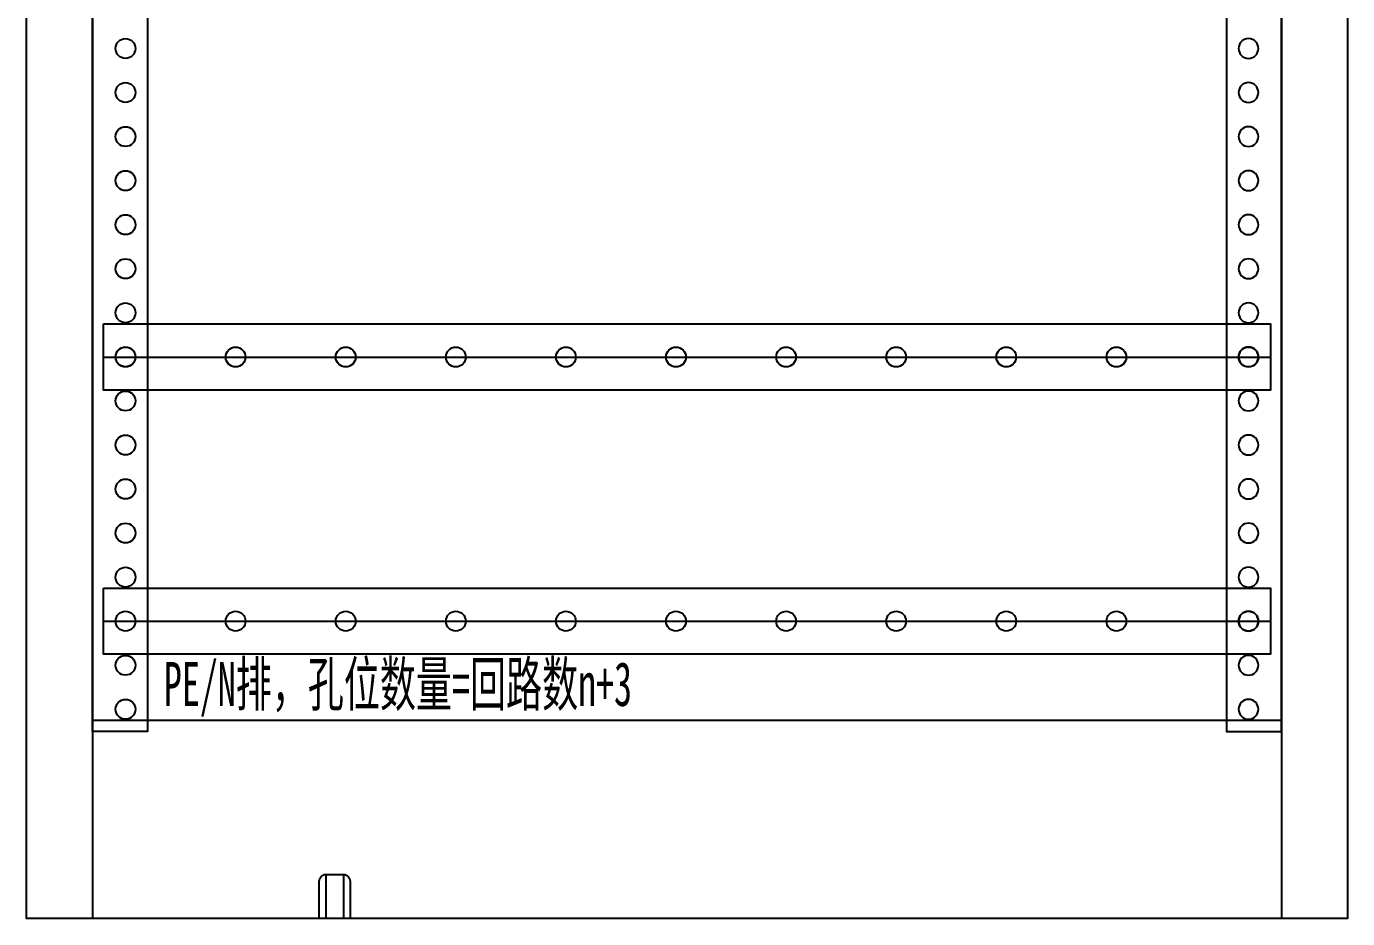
# Model space of a CAD drawing. Extents: x 1429669 to 1430269, y 398165 to 399765.
# Drawn here: x 1429669 to 1430269, y 398165 to 398570 of the extents above; entities that cross this region are included whole.
import ezdxf
from ezdxf.enums import TextEntityAlignment as Align

# ---------------------------------------------------------------- set-up
doc = ezdxf.new("R2010")
doc.units = 0
doc.header["$MEASUREMENT"] = 0
doc.linetypes.add('LYJS-XX', pattern=[0.35, 0.25, -0.1])
doc.layers.add('LY-JS-BJ', color=7, linetype='Continuous')
doc.layers.add('布置图', color=20, linetype='Continuous')
doc.styles.add('宋体', font='', dxfattribs={"width": 0.8, "height": 3.5})
doc.styles.get('宋体').set_extended_font_data('SimSun')

# ---------------------------------------------------------------- blocks, each defined once
blk = doc.blocks.new('*U17')
at = {"layer": 'LY-JS-BJ', "color": 6}
blk.add_circle((0, 0), 4.5, dxfattribs=at)
blk = doc.blocks.new('*U18')
at = {"layer": 'LY-JS-BJ', "color": 0, "linetype": 'ByBlock', "lineweight": -2, "transparency": 16777216}
for p in [(0, -1080), (0, -1100), (0, -1120), (0, -1140), (0, -1160), (0, -1180), (0, -1200), (0, -1220), (0, -1240), (0, -1260), (0, -1280), (0, -1300), (0, -1320), (0, -1340), (0, -1360), (0, -1380)]:
    blk.add_blockref('*U17', p, dxfattribs=at)
blk = doc.blocks.new('*U19')
at = {"layer": 'LY-JS-BJ', "color": 0}
blk.add_circle((0, 0), 4.5, dxfattribs=at)
blk = doc.blocks.new('*U20')
at = {"layer": 'LY-JS-BJ', "color": 0, "linetype": 'ByBlock', "lineweight": -2, "transparency": 16777216}
for p in [(0, 0), (50, 0), (100, 0), (150, 0), (200, 0), (250, 0), (300, 0), (350, 0), (400, 0)]:
    blk.add_blockref('*U19', p, dxfattribs=at)
blk = doc.blocks.new('A$C7A207737')
at = {"layer": 'LY-JS-BJ', "color": 4, "linetype": 'LYJS-XX'}
for p, q in [((-10, 119.93), (520, 119.93)), ((-10, 0), (520, 0))]:
    blk.add_line(p, q, dxfattribs=at)
at = {"layer": 'LY-JS-BJ', "color": 0}
for points in [[(-10, 134.93), (520, 134.93), (520, 104.93), (-10, 104.93)], [(-10, 15), (520, 15), (520, -15), (-10, -15)]]:
    blk.add_lwpolyline(points, close=True, dxfattribs=at)
for centre in [(0, 119.93), (510, 119.93), (0, 0), (510, 0)]:
    blk.add_circle(centre, 4.5, dxfattribs=at)
for p in [(50, 119.93), (50, 0)]:
    blk.add_blockref('*U20', p, dxfattribs=at)
at = {"layer": 'LY-JS-BJ', "color": 4, "style": '宋体', "width": 0.6}
blk.add_text('PE/N排，孔位数量=回路数n+3', height=20, dxfattribs=at).set_placement((17.41, -28.5), align=Align.MIDDLE_LEFT)
blk = doc.blocks.new('*U22')
at = {"layer": 'LY-JS-BJ', "color": 6}
blk.add_circle((0, 0), 4.5, dxfattribs=at)
blk = doc.blocks.new('*U23')
at = {"layer": 'LY-JS-BJ', "color": 0, "linetype": 'ByBlock', "lineweight": -2, "transparency": 16777216}
for p in [(0, -1080), (0, -1100), (0, -1120), (0, -1140), (0, -1160), (0, -1180), (0, -1200), (0, -1220), (0, -1240), (0, -1260), (0, -1280), (0, -1300), (0, -1320), (0, -1340), (0, -1360), (0, -1380)]:
    blk.add_blockref('*U22', p, dxfattribs=at)
blk = doc.blocks.new('A$C11EF57A1')
at = {"layer": 'LY-JS-BJ', "color": 0, "ltscale": 2}
for p, q in [((-4, 20), (-4, 0)), ((4, 20), (4, 0))]:
    blk.add_line(p, q, dxfattribs=at)
blk.add_lwpolyline([(-4, 20), (4, 20, -0.414214), (7, 17), (7, 0), (-7, 0), (-7, 17, -0.414214)], format="xyb", close=True, dxfattribs=at)

msp = doc.modelspace()

# ---------------------------------------------------------------- linework, layer by layer
at = {"layer": 'LY-JS-BJ', "color": 6, "ltscale": 50}
for points in [[(1429698.86, 399709.72), (1429698.86, 398164.72)], [(1430238.86, 399709.72), (1430238.86, 398164.72)], [(1429698.86, 398254.72), (1430238.86, 398254.72)]]:
    msp.add_lwpolyline(points, dxfattribs=at)
at = {"layer": 'LY-JS-BJ', "color": 6, "lineweight": -3}
for points in [[(1429723.86, 399649.72), (1429723.86, 398249.72), (1429698.86, 398249.72), (1429698.86, 399649.72)], [(1430213.86, 399649.72), (1430213.86, 398249.72), (1430238.86, 398249.72), (1430238.86, 399649.72)]]:
    msp.add_lwpolyline(points, close=True, dxfattribs=at)
at = {"layer": '布置图', "ltscale": 50}
msp.add_lwpolyline([(1429668.86, 399764.72), (1430268.86, 399764.72), (1430268.86, 398164.72), (1429668.86, 398164.72)], close=True, dxfattribs=at)

# ---------------------------------------------------------------- block references
at = {"layer": 'LY-JS-BJ', "color": 6, "lineweight": -3}
for name, p in [('*U23', (1429713.86, 399639.72)), ('A$C7A207737', (1429713.86, 398299.72))]:
    msp.add_blockref(name, p, dxfattribs=at)
at = {"layer": 'LY-JS-BJ', "color": 6, "lineweight": -3, "xscale": -1}
msp.add_blockref('*U18', (1430223.86, 399639.72), dxfattribs=at)
at = {"layer": 'LY-JS-BJ', "color": 6, "lineweight": -3, "ltscale": 2}
msp.add_blockref('A$C11EF57A1', (1429808.86, 398164.72), dxfattribs=at)

doc.saveas('drawing.dxf')
